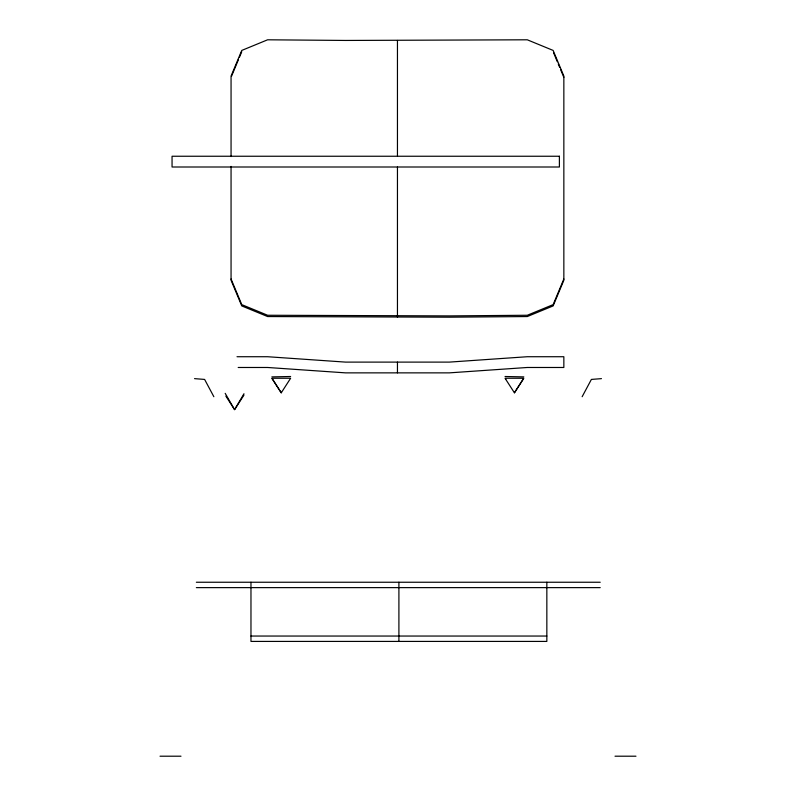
<?xml version="1.0" encoding="UTF-8"?>
<svg xmlns="http://www.w3.org/2000/svg" width="796" height="796" viewBox="0 0 796 796"><rect width="100%" height="100%" fill="white"/><g stroke="black" fill="none" stroke-linecap="round" stroke-linejoin="round"><path stroke-width="1.19" d="M231.527 76.257L238.501 59.521M239.437 57.292L241.765 51.72M563.847 278.978L553.14 304.629L527.3 315.256L449.322 315.903L267.605 315.256L241.765 304.629L231.059 278.978M582.145 396.716L591.388 379.423L601.458 378.637M523.489 378.637L514.425 392.806L505.042 378.249L523.818 378.249L514.425 392.806M243.964 393.731L234.581 409.651L225.865 396.129M243.964 395.085L234.581 409.651L225.198 393.343M281.247 392.806L290.63 378.249L271.864 378.249L281.247 392.806L272.182 378.637M271.864 376.886L290.63 376.508M237.009 356.727L267.605 356.727L345.583 362.11L449.322 362.11L527.3 356.727L563.847 356.727L563.847 367.483L527.3 367.483L449.322 372.866L345.583 372.866L267.605 367.483L238.193 367.483M196.353 582.244L600.214 582.244M196.353 587.627L600.214 587.627M250.969 636.044L546.842 636.044M160.026 756.2L180.99 756.2M615.01 756.2L635.974 756.2M505.042 376.508L523.818 376.886M194.542 378.637L204.612 379.423L213.855 396.716M505.739 379.334L505.49 378.936M553.608 52.834L557.329 61.76M558.265 63.988L559.658 67.332M560.593 69.56L563.847 77.371M546.842 582.244L546.842 641.417L250.969 641.417L250.969 582.244M398.905 582.244L398.905 641.417M397.453 40.447L397.453 155.837M397.453 167.011L397.453 317.196M397.453 362.11L397.453 372.866M231.059 156.553L231.059 76.078L241.765 50.427L267.605 39.8L345.583 40.447L527.3 39.8L553.14 50.427L563.847 76.078L563.847 280.272L553.14 305.923L527.3 316.549L449.322 317.196L267.605 316.549L241.765 305.923L231.059 280.272L231.059 166.394M559.389 156.245L172.055 156.245L172.055 167.001L559.389 167.001L559.389 156.245"/></g></svg>
